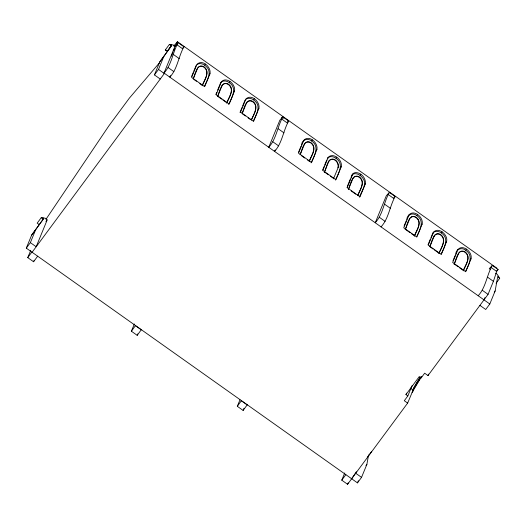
<?xml version="1.0" encoding="UTF-8"?>
<svg xmlns="http://www.w3.org/2000/svg" width="526" height="526" viewBox="0 0 526 526"><rect width="100%" height="100%" fill="white"/><g stroke="black" fill="none" stroke-linecap="round" stroke-linejoin="round"><path stroke-width="0.79" d="M204.443 86.336C207.112 80.327 212.504 72.095 206.172 66.454C203.904 64.152 199.998 62.43 197.053 64.501M209.986 73.712C211.465 67.229 202.3 58.682 196.908 64.448L191.595 77.407L204.667 86.672L209.986 73.712L209.17 74.817M228.646 104.418C232.012 97.481 237.574 88.112 229.178 82.556C226.726 80.695 222.557 80.018 220.591 82.911C225.2 75.198 236.246 84.022 234.478 91.077L229.165 104.036L216.094 94.772L221.407 81.813M253.361 121.013C256.03 115.003 261.422 106.771 255.09 101.13C252.822 98.829 248.916 97.106 245.964 99.177M240.362 111.979L253.585 121.348L258.897 108.389C260.383 101.906 251.218 93.358 245.826 99.125L240.513 112.084M311.063 162.85C314.43 155.906 319.992 146.537 311.596 140.981C307.907 137.733 301.812 139.646 301.536 144.939M311.583 162.468L316.895 149.509C318.381 143.019 309.216 134.472 303.824 140.238L298.512 153.197L311.616 162.488M335.391 180.096C338.757 173.153 344.32 163.783 335.923 158.227C333.471 156.373 329.302 155.696 327.336 158.589C331.945 150.87 342.998 159.7 341.229 166.755L335.91 179.714L322.839 170.444L328.152 157.484M359.501 197.184C361.224 191.201 367.641 184.238 362.795 178.11C361.014 175.664 358.259 173.665 355.129 173.679A34.039 9.619 36.5 0 0 351.96 175.119L351.026 177.393M347.055 187.611L360.021 196.803L365.34 183.844C366.168 178.413 361.447 172.719 355.944 172.574A34.039 9.619 36.5 0 0 352.775 174.014L351.96 175.119M416.585 236.726C420.077 230 424.903 220.913 416.822 215.575C413.134 212.333 407.039 214.246 406.762 219.539M409.05 214.838L403.738 227.797L416.809 237.062L422.128 224.102C423.897 217.047 412.851 208.224 408.242 215.936M441.084 254.091C444.575 247.365 449.401 238.285 441.321 232.946C438.868 231.085 434.7 230.408 432.734 233.301C437.343 225.588 448.389 234.412 446.62 241.467L441.307 254.426L428.236 245.162L433.549 232.203M465.503 271.403C468.995 264.677 473.821 255.597 465.74 250.258C462.052 247.01 455.957 248.923 455.68 254.216M457.968 249.515L452.656 262.474L465.727 271.738L471.046 258.779C472.815 251.724 461.769 242.9 457.16 250.613M202.221 85.771C203.805 80.36 209.94 73.469 204.949 68.084C203.345 66.223 200.248 65.408 198.309 67.229M199.795 83.627L202.425 85.495C204.522 80.077 210.61 71.746 204.114 66.887C197.092 62.568 195.146 74.416 193.318 78.505M226.713 103.135C228.304 97.731 234.438 90.834 229.441 85.449C227.837 83.588 224.747 82.773 222.807 84.594M222.971 100.065L226.916 102.859C229.02 97.441 235.109 89.111 228.606 84.252C221.249 79.847 219.592 92.51 217.508 96.606L222.255 85.258L222.051 85.534M251.441 119.704C253.65 114.517 259.081 106.456 252.828 101.84C245.898 97.527 244.005 109.119 242.236 113.182M251.343 120.171C253.44 114.753 259.528 106.423 253.032 101.564C250.968 99.927 247.7 100.44 246.47 102.846M309.13 161.561C310.721 156.156 316.856 149.259 311.859 143.874C310.255 142.013 307.164 141.205 305.225 143.019M309.334 161.285C311.438 155.867 317.526 147.536 311.024 142.684C304.002 138.358 302.062 150.212 300.234 154.296M333.464 178.807L338.205 167.459C338.935 164.257 337.232 160.627 334.201 159.293C327.021 157.149 326.968 168.478 324.259 172.285L329 160.93L328.796 161.206M357.877 195.159C359.547 190.004 365.123 183.344 360.303 178.215C358.699 176.355 355.602 175.539 353.663 177.361M357.779 195.626C359.876 190.208 365.964 181.878 359.468 177.019C352.104 172.613 350.447 185.277 348.37 189.373M414.363 236.161C415.948 230.75 422.082 223.859 417.092 218.474C415.487 216.613 412.391 215.798 410.451 217.619M411.279 233.551L414.567 235.885C416.664 230.467 422.753 222.136 416.257 217.277C408.893 212.872 407.242 225.536 405.158 229.632M438.862 253.525C440.959 248.108 447.047 239.777 440.545 234.918C433.621 230.605 431.728 242.197 429.959 246.26M434.456 249.988L439.059 253.249C441.163 247.831 447.251 239.501 440.749 234.642C438.691 233.005 435.416 233.518 434.193 235.924M463.281 270.837C464.866 265.433 471 258.536 466.01 253.151C464.405 251.29 461.309 250.475 459.369 252.296M459.54 267.767L463.485 270.561C465.582 265.143 471.671 256.813 465.175 251.954C457.811 247.549 456.154 260.212 454.076 264.308M39.2 224.609L37.168 223.169L41.238 217.665L43.277 219.105L31.645 235.109L26.3 248.14L357.47 482.888L361.54 477.378L366.885 464.353L368.562 454.97M479.922 305.376L485.728 309.492L489.805 303.989L495.144 290.957L497.668 276.886L499.7 278.326L496.077 283.218M489.805 303.989L164.02 73.035C171.792 64.573 172.653 52.271 178.136 42.678L183.949 46.794C178.465 56.387 177.597 68.696 169.832 77.158L170.45 75.652M283.652 118.212L282.357 117.298L279.839 120.237L268.747 147.28C276.518 138.818 277.38 126.51 282.863 116.917L288.675 121.039C283.192 130.632 282.324 142.934 274.559 151.396L275.164 149.93M389.352 192.411L386.334 195.725L375.242 222.774C383.007 214.306 383.875 202.004 389.352 192.411L395.164 196.527C389.681 206.126 388.819 218.428 381.048 226.89M478.187 295.75C485.952 287.288 486.813 274.98 492.297 265.387L498.109 269.509L496.682 271.436L493.408 281.331L488.062 294.363L428.006 375.564L424.66 373.197L421.181 377.898L419.294 376.563L405.96 394.585L407.847 395.927L404.303 400.72L407.643 403.087L347.581 484.288L341.768 480.172L344.74 472.933M26.3 248.14L30.37 242.637L35.715 229.606L43.277 219.105M37.662 256.188L33.565 261.751L27.753 257.628L30.725 250.389M31.849 252.072L27.753 257.628M33.565 261.751L34.157 260.298M160.239 79.031L154.434 74.916L159.772 61.884L171.404 45.88L169.372 44.44L165.302 49.944L167.334 51.384M154.434 74.916L158.504 69.412L163.849 56.381L171.404 45.88M164.02 73.035L175.112 45.992L178.136 42.678M171.397 56.249L172.942 52.495M173.554 50.989L174.481 48.74M496.965 268.234L177.426 41.712L175.539 46.295L175.112 45.992M191.668 76.349L193.141 72.746M193.732 71.306L196.099 65.546M193.22 78.966L197.756 67.893L197.552 68.17M215.87 94.43L216.751 92.274M217.639 90.11L220.295 83.634M141.33 329.684L137.194 335.332L131.388 331.216L134.354 323.977M131.388 331.216L135.517 325.561M137.194 335.332L137.792 333.885M239.994 112.465L242.059 107.422M242.65 105.982L245.011 100.223M246.674 102.57L242.138 113.642L245.425 115.976M298.584 152.139L300.944 146.379M300.129 154.762L304.672 143.683L304.469 143.96M322.616 170.108L324.088 166.505M324.68 165.065L326.751 160.029M247.253 404.77L243.117 410.425L237.305 406.309L239.981 399.793M237.305 406.309L241.441 400.654M243.117 410.425L244.005 408.255M347.285 186.513L350.401 178.912M347.167 187.69L352.775 174.014M348.574 189.097L353.11 178.025L352.907 178.301M404.106 226.016L406.171 220.979M428.013 244.82L430.373 239.06M430.965 237.62L432.438 234.024M434.397 235.648L429.854 246.72L433.141 249.054M347.581 484.288L348.173 482.842M351.651 478.785L356.345 471.756M357.47 482.888L358.357 480.711M453.024 260.692L455.089 255.656M405.96 394.585L406.565 393.113M407.847 395.927L412.088 385.597M407.643 403.087L414.199 387.484L420.498 376.892M421.181 377.898L421.786 376.425M428.006 375.564L428.598 374.111M484.301 299.116L484.919 297.611M413.443 389.602L412.128 392.357L421.359 376.872M413.212 388.852L414.968 385.597M413.784 388.984L415.487 385.92M415.349 384.96L419.768 377.714M415.862 385.295L420.313 378.181M45.992 219.27L108.948 125.734L129.311 98.204L159.444 62.818M168.064 50.102L170.325 47.044M31.645 235.109L35.715 229.606M159.772 61.884L163.849 56.381M45.913 221.545L46.821 220.322M32.112 252.256L164.454 73.344M204.68 65.185L205.495 64.087M229.178 82.556L229.994 81.451M233.662 92.181L234.478 91.077M253.598 99.868L254.413 98.763M258.088 109.493L258.897 108.389M282.357 117.298L281.712 118.172L282.863 116.917M288.169 121.421L287.525 122.295L288.675 121.039M311.596 140.981L312.411 139.877M316.08 150.607L316.895 149.509M335.923 158.227L336.739 157.123M338.205 167.459L338.001 167.735C339.454 163.172 333.997 156.768 329.552 160.272M340.414 167.853L341.229 166.755M360.034 175.316L360.849 174.218M364.525 184.948L365.34 183.844M409.701 218.56L409.899 218.283L405.362 229.356L409.964 232.617M416.822 215.575L417.637 214.476M421.313 225.207L422.128 224.102M441.321 232.946L442.136 231.841M445.811 242.571L446.62 241.467M458.613 253.236L458.817 252.96L454.28 264.032L458.225 266.833M465.74 250.258L466.555 249.153M470.231 259.883L471.046 258.779M341.768 480.172L345.845 474.669M367.819 456.614L371.441 451.722M365.978 465.576L366.885 464.353M494.243 292.18L495.144 290.957M173.725 46.058L177.426 41.712M182.798 48.05L183.949 46.794M395.164 196.527L393.698 197.94M492.297 265.387L489.272 268.707L490.567 269.621M498.109 269.509L496.636 270.916M169.372 44.44L171.68 45.21L170.759 44.552L173.291 44.986L175.401 46.485M165.302 49.944L166.841 50.457M41.238 217.665L43.553 218.435L42.626 217.777L45.157 218.211L47.274 219.71L36.182 246.753L30.37 242.637M176.71 44.605L182.522 48.721M281.436 118.843L287.249 122.966M387.932 194.337L393.737 198.453M490.87 267.313L496.682 271.436M495.617 273.198L497.202 274.322L498.865 276.867L497.944 276.209L499.7 278.326M173.435 54.5L179.248 58.623M278.162 128.745L283.974 132.861M384.657 204.239L390.463 208.355M487.602 277.215L493.408 281.331M193.877 79.433L196.507 81.3M218.369 96.797L221.656 99.131M248.055 117.837L250.685 119.704M301.444 155.689L304.732 158.024M307.362 159.884L308.677 160.818M324.463 172.009L328.408 174.803M330.381 176.203L333.668 178.531M351.204 190.964L355.806 194.225M168.096 67.532L173.902 71.648M272.823 141.777L278.629 145.893M379.312 217.264L385.124 221.387M482.257 290.247L488.062 294.363M158.504 69.412L164.316 73.528M410.326 388.129L413.002 390.022M412.391 390.502L413.114 391.015M355.734 473.262L361.54 477.378M135.458 325.706L141.27 329.828M241.381 400.799L247.187 404.921"/></g></svg>
